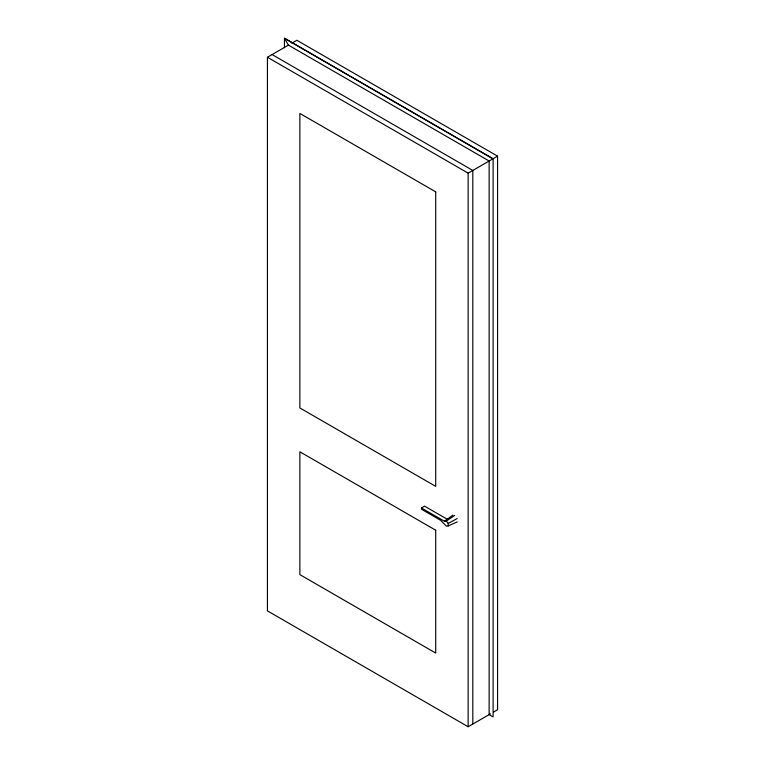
<?xml version="1.0" encoding="UTF-8"?>
<svg xmlns="http://www.w3.org/2000/svg" width="765" height="765" viewBox="0 0 765 765"><rect width="100%" height="100%" fill="white"/><g stroke="black" fill="none" stroke-linecap="round" stroke-linejoin="round"><path stroke-width="1.15" d="M447.2 519.225L424.47 506.105L421.477 507.989L444.427 521.233L452.87 515.103M444.427 521.233L446.32 521.07L454.706 515.381M490.461 713.86L468.142 726.75L267.434 610.872L267.434 57.26L288.74 44.953M291.79 43.203L296.858 40.268L497.566 156.146L497.566 709.757L493.511 712.1M267.434 57.26L468.142 173.139L493.109 158.718L493.109 716.92L489.131 714.625L489.131 161.013L288.434 45.135L284.456 38.25L493.109 158.718M493.511 158.489L497.566 156.146M421.477 507.989L421.477 509.241L440.621 520.296L446.32 526.11L448.214 525.938L448.214 523.423L457.231 518.517M448.214 525.938L457.231 521.883M492.899 158.843L284.456 38.25L284.456 47.812M272.101 54.564L472.808 170.442L472.808 724.053M446.32 521.07L448.214 523.423M468.142 173.139L468.142 726.75M435.715 191.852L299.861 113.421L299.861 407.936L435.715 486.368L435.715 191.852M435.715 530.221L299.861 451.79L299.861 574.63L435.715 653.061L435.715 530.221"/></g></svg>
